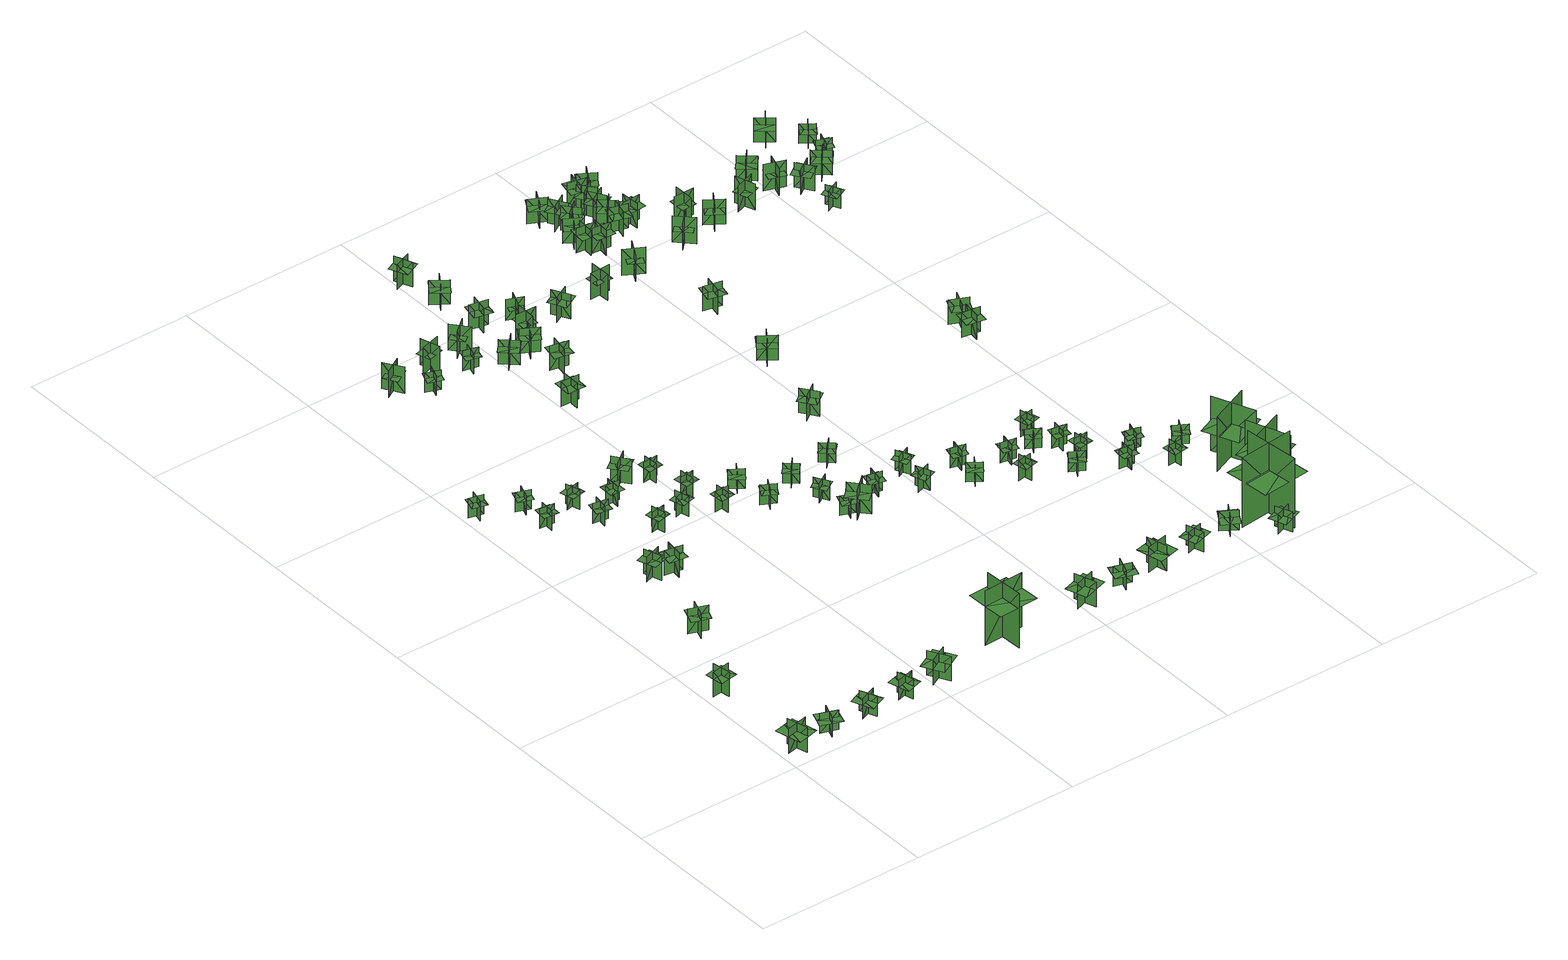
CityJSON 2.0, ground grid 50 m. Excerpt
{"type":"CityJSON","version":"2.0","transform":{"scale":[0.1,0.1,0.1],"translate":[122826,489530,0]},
"CityObjects":{
"tree1":{"type":"SolitaryVegetationObject","geometry":[{"type":"MultiSurface","lod":"1","boundaries":[[[0,1,2]],[[0,2,3]],[[4,5,6]],[[4,6,7]],[[8,9,10]],[[8,10,11]],[[8,11,12]],[[8,12,13]]]}]},
"tree2":{"type":"SolitaryVegetationObject","geometry":[{"type":"MultiSurface","lod":"1","boundaries":[[[14,15,16]],[[14,16,17]],[[18,19,20]],[[18,20,21]],[[22,23,24]],[[22,24,25]],[[22,25,26]],[[22,26,27]]]}]},
"tree3":{"type":"SolitaryVegetationObject","geometry":[{"type":"MultiSurface","lod":"1","boundaries":[[[28,29,30]],[[28,30,31]],[[32,33,34]],[[32,34,35]],[[36,37,38]],[[36,38,39]],[[36,39,40]],[[36,40,41]]]}]},
"tree4":{"type":"SolitaryVegetationObject","geometry":[{"type":"MultiSurface","lod":"1","boundaries":[[[42,43,44]],[[42,44,45]],[[46,47,48]],[[46,48,49]],[[50,51,52]],[[50,52,53]],[[50,53,54]],[[50,54,55]]]}]},
"tree5":{"type":"SolitaryVegetationObject","geometry":[{"type":"MultiSurface","lod":"1","boundaries":[[[56,57,58]],[[56,58,59]],[[60,61,62]],[[60,62,63]],[[64,65,66]],[[64,66,67]],[[64,67,68]],[[64,68,69]]]}]},
"tree6":{"type":"SolitaryVegetationObject","geometry":[{"type":"MultiSurface","lod":"1","boundaries":[[[70,71,72]],[[70,72,73]],[[74,75,76]],[[74,76,77]],[[78,79,80]],[[78,80,81]],[[78,81,82]],[[78,82,83]]]}]},
"tree7":{"type":"SolitaryVegetationObject","geometry":[{"type":"MultiSurface","lod":"1","boundaries":[[[84,85,86]],[[84,86,87]],[[88,89,90]],[[88,90,91]],[[92,93,94]],[[92,94,95]],[[92,95,96]],[[92,96,97]]]}]},
"tree8":{"type":"SolitaryVegetationObject","geometry":[{"type":"MultiSurface","lod":"1","boundaries":[[[98,99,100]],[[98,100,101]],[[102,103,104]],[[102,104,105]],[[106,107,108]],[[106,108,109]],[[106,109,110]],[[106,110,111]]]}]},
"tree9":{"type":"SolitaryVegetationObject","geometry":[{"type":"MultiSurface","lod":"1","boundaries":[[[112,113,114]],[[112,114,115]],[[116,117,118]],[[116,118,119]],[[120,121,122]],[[120,122,123]],[[120,123,124]],[[120,124,125]]]}]},
"tree10":{"type":"SolitaryVegetationObject","geometry":[{"type":"MultiSurface","lod":"1","boundaries":[[[126,127,128]],[[126,128,129]],[[130,131,132]],[[130,132,133]],[[134,135,136]],[[134,136,137]],[[134,137,138]],[[134,138,139]]]}]},
"tree11":{"type":"SolitaryVegetationObject","geometry":[{"type":"MultiSurface","lod":"1","boundaries":[[[140,141,142]],[[140,142,143]],[[144,145,146]],[[144,146,147]],[[148,149,150]],[[148,150,151]],[[148,151,152]],[[148,152,153]]]}]},
"tree12":{"type":"SolitaryVegetationObject","geometry":[{"type":"MultiSurface","lod":"1","boundaries":[[[154,155,156]],[[154,156,157]],[[158,159,160]],[[158,160,161]],[[162,163,164]],[[162,164,165]],[[162,165,166]],[[162,166,167]]]}]},
"tree13":{"type":"SolitaryVegetationObject","geometry":[{"type":"MultiSurface","lod":"1","boundaries":[[[168,169,170]],[[168,170,171]],[[172,173,174]],[[172,174,175]],[[176,177,178]],[[176,178,179]],[[176,179,180]],[[176,180,181]]]}]},
"tree14":{"type":"SolitaryVegetationObject","geometry":[{"type":"MultiSurface","lod":"1","boundaries":[[[182,183,184]],[[182,184,185]],[[186,187,188]],[[186,188,189]],[[190,191,192]],[[190,192,193]],[[190,193,194]],[[190,194,195]]]}]},
"tree15":{"type":"SolitaryVegetationObject","geometry":[{"type":"MultiSurface","lod":"1","boundaries":[[[196,197,198]],[[196,198,199]],[[200,201,202]],[[200,202,203]],[[204,205,206]],[[204,206,207]],[[204,207,208]],[[204,208,209]]]}]},
"tree16":{"type":"SolitaryVegetationObject","geometry":[{"type":"MultiSurface","lod":"1","boundaries":[[[210,211,212]],[[210,212,213]],[[214,215,216]],[[214,216,217]],[[218,219,220]],[[218,220,221]],[[218,221,222]],[[218,222,223]]]}]},
"tree17":{"type":"SolitaryVegetationObject","geometry":[{"type":"MultiSurface","lod":"1","boundaries":[[[224,225,226]],[[224,226,227]],[[228,229,230]],[[228,230,231]],[[232,233,234]],[[232,234,235]],[[232,235,236]],[[232,236,237]]]}]},
"tree18":{"type":"SolitaryVegetationObject","geometry":[{"type":"MultiSurface","lod":"1","boundaries":[[[238,239,240]],[[238,240,241]],[[242,243,244]],[[242,244,245]],[[246,247,248]],[[246,248,249]],[[246,249,250]],[[246,250,251]]]}]},
"tree19":{"type":"SolitaryVegetationObject","geometry":[{"type":"MultiSurface","lod":"1","boundaries":[[[252,253,254]],[[252,254,255]],[[256,257,258]],[[256,258,259]],[[260,261,262]],[[260,262,263]],[[260,263,264]],[[260,264,265]]]}]},
"tree20":{"type":"SolitaryVegetationObject","geometry":[{"type":"MultiSurface","lod":"1","boundaries":[[[266,267,268]],[[266,268,269]],[[270,271,272]],[[270,272,273]],[[274,275,276]],[[274,276,277]],[[274,277,278]],[[274,278,279]]]}]},
"tree21":{"type":"SolitaryVegetationObject","geometry":[{"type":"MultiSurface","lod":"1","boundaries":[[[280,281,282]],[[280,282,283]],[[284,285,286]],[[284,286,287]],[[288,289,290]],[[288,290,291]],[[288,291,292]],[[288,292,293]]]}]},
"tree22":{"type":"SolitaryVegetationObject","geometry":[{"type":"MultiSurface","lod":"1","boundaries":[[[294,295,296]],[[294,296,297]],[[298,299,300]],[[298,300,301]],[[302,303,304]],[[302,304,305]],[[302,305,306]],[[302,306,307]]]}]},
"tree23":{"type":"SolitaryVegetationObject","geometry":[{"type":"MultiSurface","lod":"1","boundaries":[[[308,309,310]],[[308,310,311]],[[312,313,314]],[[312,314,315]],[[316,317,318]],[[316,318,319]],[[316,319,320]],[[316,320,321]]]}]},
"tree24":{"type":"SolitaryVegetationObject","geometry":[{"type":"MultiSurface","lod":"1","boundaries":[[[322,323,324]],[[322,324,325]],[[326,327,328]],[[326,328,329]],[[330,331,332]],[[330,332,333]],[[330,333,334]],[[330,334,335]]]}]},
"tree25":{"type":"SolitaryVegetationObject","geometry":[{"type":"MultiSurface","lod":"1","boundaries":[[[336,337,338]],[[336,338,339]],[[340,341,342]],[[340,342,343]],[[344,345,346]],[[344,346,347]],[[344,347,348]],[[344,348,349]]]}]},
"tree26":{"type":"SolitaryVegetationObject","geometry":[{"type":"MultiSurface","lod":"1","boundaries":[[[350,351,352]],[[350,352,353]],[[354,355,356]],[[354,356,357]],[[358,359,360]],[[358,360,361]],[[358,361,362]],[[358,362,363]]]}]},
"tree27":{"type":"SolitaryVegetationObject","geometry":[{"type":"MultiSurface","lod":"1","boundaries":[[[364,365,366]],[[364,366,367]],[[368,369,370]],[[368,370,371]],[[372,373,374]],[[372,374,375]],[[372,375,376]],[[372,376,377]]]}]},
"tree28":{"type":"SolitaryVegetationObject","geometry":[{"type":"MultiSurface","lod":"1","boundaries":[[[378,379,380]],[[378,380,381]],[[382,383,384]],[[382,384,385]],[[386,387,388]],[[386,388,389]],[[386,389,390]],[[386,390,391]]]}]},
"tree29":{"type":"SolitaryVegetationObject","geometry":[{"type":"MultiSurface","lod":"1","boundaries":[[[392,393,394]],[[392,394,395]],[[396,397,398]],[[396,398,399]],[[400,401,402]],[[400,402,403]],[[400,403,404]],[[400,404,405]]]}]},
"tree30":{"type":"SolitaryVegetationObject","geometry":[{"type":"MultiSurface","lod":"1","boundaries":[[[406,407,408]],[[406,408,409]],[[410,411,412]],[[410,412,413]],[[414,415,416]],[[414,416,417]],[[414,417,418]],[[414,418,419]]]}]},
"tree31":{"type":"SolitaryVegetationObject","geometry":[{"type":"MultiSurface","lod":"1","boundaries":[[[420,421,422]],[[420,422,423]],[[424,425,426]],[[424,426,427]],[[428,429,430]],[[428,430,431]],[[428,431,432]],[[428,432,433]]]}]},
"tree32":{"type":"SolitaryVegetationObject","geometry":[{"type":"MultiSurface","lod":"1","boundaries":[[[434,435,436]],[[434,436,437]],[[438,439,440]],[[438,440,441]],[[442,443,444]],[[442,444,445]],[[442,445,446]],[[442,446,447]]]}]},
"tree33":{"type":"SolitaryVegetationObject","geometry":[{"type":"MultiSurface","lod":"1","boundaries":[[[448,449,450]],[[448,450,451]],[[452,453,454]],[[452,454,455]],[[456,457,458]],[[456,458,459]],[[456,459,460]],[[456,460,461]]]}]},
"tree34":{"type":"SolitaryVegetationObject","geometry":[{"type":"MultiSurface","lod":"1","boundaries":[[[462,463,464]],[[462,464,465]],[[466,467,468]],[[466,468,469]],[[470,471,472]],[[470,472,473]],[[470,473,474]],[[470,474,475]]]}]},
"tree35":{"type":"SolitaryVegetationObject","geometry":[{"type":"MultiSurface","lod":"1","boundaries":[[[476,477,478]],[[476,478,479]],[[480,481,482]],[[480,482,483]],[[484,485,486]],[[484,486,487]],[[484,487,488]],[[484,488,489]]]}]},
"tree36":{"type":"SolitaryVegetationObject","geometry":[{"type":"MultiSurface","lod":"1","boundaries":[[[490,491,492]],[[490,492,493]],[[494,495,496]],[[494,496,497]],[[498,499,500]],[[498,500,501]],[[498,501,502]],[[498,502,503]]]}]},
"tree37":{"type":"SolitaryVegetationObject","geometry":[{"type":"MultiSurface","lod":"1","boundaries":[[[504,505,506]],[[504,506,507]],[[508,509,510]],[[508,510,511]],[[512,513,514]],[[512,514,515]],[[512,515,516]],[[512,516,517]]]}]},
"tree38":{"type":"SolitaryVegetationObject","geometry":[{"type":"MultiSurface","lod":"1","boundaries":[[[518,519,520]],[[518,520,521]],[[522,523,524]],[[522,524,525]],[[526,527,528]],[[526,528,529]],[[526,529,530]],[[526,530,531]]]}]},
"tree39":{"type":"SolitaryVegetationObject","geometry":[{"type":"MultiSurface","lod":"1","boundaries":[[[532,533,534]],[[532,534,535]],[[536,537,538]],[[536,538,539]],[[540,541,542]],[[540,542,543]],[[540,543,544]],[[540,544,545]]]}]},
"tree40":{"type":"SolitaryVegetationObject","geometry":[{"type":"MultiSurface","lod":"1","boundaries":[[[546,547,548]],[[546,548,549]],[[550,551,552]],[[550,552,553]],[[554,555,556]],[[554,556,557]],[[554,557,558]],[[554,558,559]]]}]},
"tree41":{"type":"SolitaryVegetationObject","geometry":[{"type":"MultiSurface","lod":"1","boundaries":[[[560,561,562]],[[560,562,563]],[[564,565,566]],[[564,566,567]],[[568,569,570]],[[568,570,571]],[[568,571,572]],[[568,572,573]]]}]},
"tree42":{"type":"SolitaryVegetationObject","geometry":[{"type":"MultiSurface","lod":"1","boundaries":[[[574,575,576]],[[574,576,577]],[[578,579,580]],[[578,580,581]],[[582,583,584]],[[582,584,585]],[[582,585,586]],[[582,586,587]]]}]},
"tree43":{"type":"SolitaryVegetationObject","geometry":[{"type":"MultiSurface","lod":"1","boundaries":[[[588,589,590]],[[588,590,591]],[[592,593,594]],[[592,594,595]],[[596,597,598]],[[596,598,599]],[[596,599,600]],[[596,600,601]]]}]},
"tree44":{"type":"SolitaryVegetationObject","geometry":[{"type":"MultiSurface","lod":"1","boundaries":[[[602,603,604]],[[602,604,605]],[[606,607,608]],[[606,608,609]],[[610,611,612]],[[610,612,613]],[[610,613,614]],[[610,614,615]]]}]},
"tree45":{"type":"SolitaryVegetationObject","geometry":[{"type":"MultiSurface","lod":"1","boundaries":[[[616,617,618]],[[616,618,619]],[[620,621,622]],[[620,622,623]],[[624,625,626]],[[624,626,627]],[[624,627,628]],[[624,628,629]]]}]},
"tree46":{"type":"SolitaryVegetationObject","geometry":[{"type":"MultiSurface","lod":"1","boundaries":[[[630,631,632]],[[630,632,633]],[[634,635,636]],[[634,636,637]],[[638,639,640]],[[638,640,641]],[[638,641,642]],[[638,642,643]]]}]},
"tree47":{"type":"SolitaryVegetationObject","geometry":[{"type":"MultiSurface","lod":"1","boundaries":[[[644,645,646]],[[644,646,647]],[[648,649,650]],[[648,650,651]],[[652,653,654]],[[652,654,655]],[[652,655,656]],[[652,656,657]]]}]},
"tree48":{"type":"SolitaryVegetationObject","geometry":[{"type":"MultiSurface","lod":"1","boundaries":[[[658,659,660]],[[658,660,661]],[[662,663,664]],[[662,664,665]],[[666,667,668]],[[666,668,669]],[[666,669,670]],[[666,670,671]]]}]},
"tree49":{"type":"SolitaryVegetationObject","geometry":[{"type":"MultiSurface","lod":"1","boundaries":[[[672,673,674]],[[672,674,675]],[[676,677,678]],[[676,678,679]],[[680,681,682]],[[680,682,683]],[[680,683,684]],[[680,684,685]]]}]},
"tree50":{"type":"SolitaryVegetationObject","geometry":[{"type":"MultiSurface","lod":"1","boundaries":[[[686,687,688]],[[686,688,689]],[[690,691,692]],[[690,692,693]],[[694,695,696]],[[694,696,697]],[[694,697,698]],[[694,698,699]]]}]},
"tree51":{"type":"SolitaryVegetationObject","geometry":[{"type":"MultiSurface","lod":"1","boundaries":[[[700,701,702]],[[700,702,703]],[[704,705,706]],[[704,706,707]],[[708,709,710]],[[708,710,711]],[[708,711,712]],[[708,712,713]]]}]},
"tree52":{"type":"SolitaryVegetationObject","geometry":[{"type":"MultiSurface","lod":"1","boundaries":[[[714,715,716]],[[714,716,717]],[[718,719,720]],[[718,720,721]],[[722,723,724]],[[722,724,725]],[[722,725,726]],[[722,726,727]]]}]},
"tree53":{"type":"SolitaryVegetationObject","geometry":[{"type":"MultiSurface","lod":"1","boundaries":[[[728,729,730]],[[728,730,731]],[[732,733,734]],[[732,734,735]],[[736,737,738]],[[736,738,739]],[[736,739,740]],[[736,740,741]]]}]},
"tree54":{"type":"SolitaryVegetationObject","geometry":[{"type":"MultiSurface","lod":"1","boundaries":[[[742,743,744]],[[742,744,745]],[[746,747,748]],[[746,748,749]],[[750,751,752]],[[750,752,753]],[[750,753,754]],[[750,754,755]]]}]},
"tree55":{"type":"SolitaryVegetationObject","geometry":[{"type":"MultiSurface","lod":"1","boundaries":[[[756,757,758]],[[756,758,759]],[[760,761,762]],[[760,762,763]],[[764,765,766]],[[764,766,767]],[[764,767,768]],[[764,768,769]]]}]},
"tree56":{"type":"SolitaryVegetationObject","geometry":[{"type":"MultiSurface","lod":"1","boundaries":[[[770,771,772]],[[770,772,773]],[[774,775,776]],[[774,776,777]],[[778,779,780]],[[778,780,781]],[[778,781,782]],[[778,782,783]]]}]},
"tree57":{"type":"SolitaryVegetationObject","geometry":[{"type":"MultiSurface","lod":"1","boundaries":[[[784,785,786]],[[784,786,787]],[[788,789,790]],[[788,790,791]],[[792,793,794]],[[792,794,795]],[[792,795,796]],[[792,796,797]]]}]},
"tree58":{"type":"SolitaryVegetationObject","geometry":[{"type":"MultiSurface","lod":"1","boundaries":[[[798,799,800]],[[798,800,801]],[[802,803,804]],[[802,804,805]],[[806,807,808]],[[806,808,809]],[[806,809,810]],[[806,810,811]]]}]},
"tree59":{"type":"SolitaryVegetationObject","geometry":[{"type":"MultiSurface","lod":"1","boundaries":[[[812,813,814]],[[812,814,815]],[[816,817,818]],[[816,818,819]],[[820,821,822]],[[820,822,823]],[[820,823,824]],[[820,824,825]]]}]},
"tree60":{"type":"SolitaryVegetationObject","geometry":[{"type":"MultiSurface","lod":"1","boundaries":[[[826,827,828]],[[826,828,829]],[[830,831,832]],[[830,832,833]],[[834,835,836]],[[834,836,837]],[[834,837,838]],[[834,838,839]]]}]},
"tree61":{"type":"SolitaryVegetationObject","geometry":[{"type":"MultiSurface","lod":"1","boundaries":[[[840,841,842]],[[840,842,843]],[[844,845,846]],[[844,846,847]],[[848,849,850]],[[848,850,851]],[[848,851,852]],[[848,852,853]]]}]},
"tree62":{"type":"SolitaryVegetationObject","geometry":[{"type":"MultiSurface","lod":"1","boundaries":[[[854,855,856]],[[854,856,857]],[[858,859,860]],[[858,860,861]],[[862,863,864]],[[862,864,865]],[[862,865,866]],[[862,866,867]]]}]},
"tree63":{"type":"SolitaryVegetationObject","geometry":[{"type":"MultiSurface","lod":"1","boundaries":[[[868,869,870]],[[868,870,871]],[[872,873,874]],[[872,874,875]],[[876,877,878]],[[876,878,879]],[[876,879,880]],[[876,880,881]]]}]},
"tree64":{"type":"SolitaryVegetationObject","geometry":[{"type":"MultiSurface","lod":"1","boundaries":[[[882,883,884]],[[882,884,885]],[[886,887,888]],[[886,888,889]],[[890,891,892]],[[890,892,893]],[[890,893,894]],[[890,894,895]]]}]},
"tree65":{"type":"SolitaryVegetationObject","geometry":[{"type":"MultiSurface","lod":"1","boundaries":[[[896,897,898]],[[896,898,899]],[[900,901,902]],[[900,902,903]],[[904,905,906]],[[904,906,907]],[[904,907,908]],[[904,908,909]]]}]},
"tree66":{"type":"SolitaryVegetationObject","geometry":[{"type":"MultiSurface","lod":"1","boundaries":[[[910,911,912]],[[910,912,913]],[[914,915,916]],[[914,916,917]],[[918,919,920]],[[918,920,921]],[[918,921,922]],[[918,922,923]]]}]},
"tree67":{"type":"SolitaryVegetationObject","geometry":[{"type":"MultiSurface","lod":"1","boundaries":[[[924,925,926]],[[924,926,927]],[[928,929,930]],[[928,930,931]],[[932,933,934]],[[932,934,935]],[[932,935,936]],[[932,936,937]]]}]},
"tree68":{"type":"SolitaryVegetationObject","geometry":[{"type":"MultiSurface","lod":"1","boundaries":[[[938,939,940]],[[938,940,941]],[[942,943,944]],[[942,944,945]],[[946,947,948]],[[946,948,949]],[[946,949,950]],[[946,950,951]]]}]},
"tree69":{"type":"SolitaryVegetationObject","geometry":[{"type":"MultiSurface","lod":"1","boundaries":[[[952,953,954]],[[952,954,955]],[[956,957,958]],[[956,958,959]],[[960,961,962]],[[960,962,963]],[[960,963,964]],[[960,964,965]]]}]},
"tree70":{"type":"SolitaryVegetationObject","geometry":[{"type":"MultiSurface","lod":"1","boundaries":[[[966,967,968]],[[966,968,969]],[[970,971,972]],[[970,972,973]],[[974,975,976]],[[974,976,977]],[[974,977,978]],[[974,978,979]]]}]},
"tree71":{"type":"SolitaryVegetationObject","geometry":[{"type":"MultiSurface","lod":"1","boundaries":[[[980,981,982]],[[980,982,983]],[[984,985,986]],[[984,986,987]],[[988,989,990]],[[988,990,991]],[[988,991,992]],[[988,992,993]]]}]},
"tree72":{"type":"SolitaryVegetationObject","geometry":[{"type":"MultiSurface","lod":"1","boundaries":[[[994,995,996]],[[994,996,997]],[[998,999,1000]],[[998,1000,1001]],[[1002,1003,1004]],[[1002,1004,1005]],[[1002,1005,1006]],[[1002,1006,1007]]]}]},
"tree73":{"type":"SolitaryVegetationObject","geometry":[{"type":"MultiSurface","lod":"1","boundaries":[[[1008,1009,1010]],[[1008,1010,1011]],[[1012,1013,1014]],[[1012,1014,1015]],[[1016,1017,1018]],[[1016,1018,1019]],[[1016,1019,1020]],[[1016,1020,1021]]]}]},
"tree74":{"type":"SolitaryVegetationObject","geometry":[{"type":"MultiSurface","lod":"1","boundaries":[[[1022,1023,1024]],[[1022,1024,1025]],[[1026,1027,1028]],[[1026,1028,1029]],[[1030,1031,1032]],[[1030,1032,1033]],[[1030,1033,1034]],[[1030,1034,1035]]]}]},
"tree75":{"type":"SolitaryVegetationObject","geometry":[{"type":"MultiSurface","lod":"1","boundaries":[[[1036,1037,1038]],[[1036,1038,1039]],[[1040,1041,1042]],[[1040,1042,1043]],[[1044,1045,1046]],[[1044,1046,1047]],[[1044,1048,1049]],[[1044,1049,1045]]]}]},
"tree76":{"type":"SolitaryVegetationObject","geometry":[{"type":"MultiSurface","lod":"1","boundaries":[[[1050,1051,1052]],[[1050,1052,1053]],[[1054,1055,1056]],[[1054,1056,1057]],[[1058,1059,1060]],[[1058,1060,1061]],[[1058,1061,1062]],[[1058,1062,1063]]]}]},
"tree77":{"type":"SolitaryVegetationObject","geometry":[{"type":"MultiSurface","lod":"1","boundaries":[[[1064,1065,1066]],[[1064,1066,1067]],[[1068,1069,1070]],[[1068,1070,1071]],[[1072,1073,1074]],[[1072,1074,1075]],[[1072,1075,1076]],[[1072,1076,1077]]]}]},
"tree78":{"type":"SolitaryVegetationObject","geometry":[{"type":"MultiSurface","lod":"1","boundaries":[[[1078,1079,1080]],[[1078,1080,1081]],[[1082,1083,1084]],[[1082,1084,1085]],[[1086,1087,1088]],[[1086,1088,1089]],[[1086,1089,1090]],[[1086,1090,1091]]]}]},
"tree79":{"type":"SolitaryVegetationObject","geometry":[{"type":"MultiSurface","lod":"1","boundaries":[[[1092,1093,1094]],[[1092,1094,1095]],[[1096,1097,1098]],[[1096,1098,1099]],[[1100,1101,1102]],[[1100,1102,1103]],[[1100,1103,1104]],[[1100,1104,1105]]]}]},
"tree80":{"type":"SolitaryVegetationObject","geometry":[{"type":"MultiSurface","lod":"1","boundaries":[[[1106,1107,1108]],[[1106,1108,1109]],[[1110,1111,1112]],[[1110,1112,1113]],[[1114,1115,1116]],[[1114,1116,1117]],[[1114,1117,1118]],[[1114,1118,1119]]]}]},
"tree81":{"type":"SolitaryVegetationObject","geometry":[{"type":"MultiSurface","lod":"1","boundaries":[[[1120,1121,1122]],[[1120,1122,1123]],[[1124,1125,1126]],[[1124,1126,1127]],[[1128,1129,1130]],[[1128,1130,1131]],[[1128,1131,1132]],[[1128,1132,1133]]]}]},
"tree82":{"type":"SolitaryVegetationObject","geometry":[{"type":"MultiSurface","lod":"1","boundaries":[[[1134,1135,1136]],[[1134,1136,1137]],[[1138,1139,1140]],[[1138,1140,1141]],[[1142,1143,1144]],[[1142,1144,1145]],[[1142,1145,1146]],[[1142,1146,1147]]]}]},
"tree83":{"type":"SolitaryVegetationObject","geometry":[{"type":"MultiSurface","lod":"1","boundaries":[[[1148,1149,1150]],[[1148,1150,1151]],[[1152,1153,1154]],[[1152,1154,1155]],[[1156,1157,1158]],[[1156,1158,1159]],[[1156,1159,1160]],[[1156,1160,1161]]]}]},
"tree84":{"type":"SolitaryVegetationObject","geometry":[{"type":"MultiSurface","lod":"1","boundaries":[[[1162,1163,1164]],[[1162,1164,1165]],[[1166,1167,1168]],[[1166,1168,1169]],[[1170,1171,1172]],[[1170,1172,1173]],[[1170,1174,1175]],[[1170,1175,1171]]]}]},
"tree85":{"type":"SolitaryVegetationObject","geometry":[{"type":"MultiSurface","lod":"1","boundaries":[[[1176,1177,1178]],[[1176,1178,1179]],[[1180,1181,1182]],[[1180,1182,1183]],[[1184,1185,1186]],[[1184,1186,1187]],[[1184,1187,1188]],[[1184,1188,1189]]]}]},
"tree86":{"type":"SolitaryVegetationObject","geometry":[{"type":"MultiSurface","lod":"1","boundaries":[[[1190,1191,1192]],[[1190,1192,1193]],[[1194,1195,1196]],[[1194,1196,1197]],[[1198,1199,1200]],[[1198,1200,1201]],[[1198,1201,1202]],[[1198,1202,1203]]]}]},
"tree87":{"type":"SolitaryVegetationObject","geometry":[{"type":"MultiSurface","lod":"1","boundaries":[[[1204,1205,1206]],[[1204,1206,1207]],[[1208,1209,1210]],[[1208,1210,1211]],[[1212,1213,1214]],[[1212,1214,1215]],[[1212,1215,1216]],[[1212,1216,1217]]]}]},
"tree88":{"type":"SolitaryVegetationObject","geometry":[{"type":"MultiSurface","lod":"1","boundaries":[[[1218,1219,1220]],[[1218,1220,1221]],[[1222,1223,1224]],[[1222,1224,1225]],[[1226,1227,1228]],[[1226,1228,1229]],[[1226,1230,1231]],[[1226,1231,1227]]]}]},
"tree89":{"type":"SolitaryVegetationObject","geometry":[{"type":"MultiSurface","lod":"1","boundaries":[[[1232,1233,1234]],[[1232,1234,1235]],[[1236,1237,1238]],[[1236,1238,1239]],[[1240,1241,1242]],[[1240,1242,1243]],[[1240,1243,1244]],[[1240,1244,1245]]]}]},
"tree90":{"type":"SolitaryVegetationObject","geometry":[{"type":"MultiSurface","lod":"1","boundaries":[[[1246,1247,1248]],[[1246,1248,1249]],[[1250,1251,1252]],[[1250,1252,1253]],[[1254,1255,1256]],[[1254,1256,1257]],[[1254,1257,1258]],[[1254,1258,1259]]]}]},
"tree91":{"type":"SolitaryVegetationObject","geometry":[{"type":"MultiSurface","lod":"1","boundaries":[[[1260,1261,1262]],[[1260,1262,1263]],[[1264,1265,1266]],[[1264,1266,1267]],[[1268,1269,1270]],[[1268,1270,1271]],[[1268,1271,1272]],[[1268,1272,1273]]]}]},
"tree92":{"type":"SolitaryVegetationObject","geometry":[{"type":"MultiSurface","lod":"1","boundaries":[[[1274,1275,1276]],[[1274,1276,1277]],[[1278,1279,1280]],[[1278,1280,1281]],[[1282,1283,1284]],[[1282,1284,1285]],[[1282,1283,1286]],[[1282,1286,1287]]]}]},
"tree93":{"type":"SolitaryVegetationObject","geometry":[{"type":"MultiSurface","lod":"1","boundaries":[[[1288,1289,1290]],[[1288,1290,1291]],[[1292,1293,1294]],[[1292,1294,1295]],[[1296,1297,1298]],[[1296,1298,1299]],[[1296,1299,1300]],[[1296,1300,1301]]]}]},
"tree94":{"type":"SolitaryVegetationObject","geometry":[{"type":"MultiSurface","lod":"1","boundaries":[[[1302,1303,1304]],[[1302,1304,1305]],[[1306,1307,1308]],[[1306,1308,1309]],[[1310,1311,1312]],[[1310,1312,1313]],[[1310,1313,1314]],[[1310,1314,1315]]]}]},
"tree95":{"type":"SolitaryVegetationObject","geometry":[{"type":"MultiSurface","lod":"1","boundaries":[[[1316,1317,1318]],[[1316,1318,1319]],[[1320,1321,1322]],[[1320,1322,1323]],[[1324,1325,1326]],[[1324,1326,1327]],[[1324,1327,1328]],[[1324,1328,1329]]]}]},
"tree96":{"type":"SolitaryVegetationObject","geometry":[{"type":"MultiSurface","lod":"1","boundaries":[[[1330,1331,1332]],[[1330,1332,1333]],[[1334,1335,1336]],[[1334,1336,1337]],[[1338,1339,1340]],[[1338,1340,1341]],[[1338,1341,1342]],[[1338,1342,1343]]]}]},
"tree97":{"type":"SolitaryVegetationObject","geometry":[{"type":"MultiSurface","lod":"1","boundaries":[[[1344,1345,1346]],[[1344,1346,1347]],[[1348,1349,1350]],[[1348,1350,1351]],[[1352,1353,1354]],[[1352,1354,1355]],[[1352,1355,1356]],[[1352,1356,1357]]]}]},
"tree98":{"type":"SolitaryVegetationObject","geometry":[{"type":"MultiSurface","lod":"1","boundaries":[[[1358,1359,1360]],[[1358,1360,1361]],[[1362,1363,1364]],[[1362,1364,1365]],[[1366,1367,1368]],[[1366,1368,1369]],[[1366,1369,1370]],[[1366,1370,1371]]]}]},
"tree99":{"type":"SolitaryVegetationObject","geometry":[{"type":"MultiSurface","lod":"1","boundaries":[[[1372,1373,1374]],[[1372,1374,1375]],[[1376,1377,1378]],[[1376,1378,1379]],[[1380,1381,1382]],[[1380,1382,1383]],[[1380,1383,1384]],[[1380,1384,1385]]]}]},
"tree100":{"type":"SolitaryVegetationObject","geometry":[{"type":"MultiSurface","lod":"1","boundaries":[[[1386,1387,1388]],[[1386,1388,1389]],[[1390,1391,1392]],[[1390,1392,1393]],[[1394,1395,1396]],[[1394,1396,1397]],[[1394,1397,1398]],[[1394,1398,1399]]]}]},
"tree101":{"type":"SolitaryVegetationObject","geometry":[{"type":"MultiSurface","lod":"1","boundaries":[[[1400,1401,1402]],[[1400,1402,1403]],[[1404,1405,1406]],[[1404,1406,1407]],[[1408,1409,1410]],[[1408,1410,1411]],[[1408,1411,1412]],[[1408,1412,1413]]]}]},
"tree102":{"type":"SolitaryVegetationObject","geometry":[{"type":"MultiSurface","lod":"1","boundaries":[[[1414,1415,1416]],[[1414,1416,1417]],[[1418,1419,1420]],[[1418,1420,1421]],[[1422,1423,1424]],[[1422,1424,1425]],[[1422,1425,1426]],[[1422,1426,1427]]]}]}
},
"vertices":[
[18,52,16],[18,52,94],[83,67,94],[83,67,16],[43,90,16],[43,90,94],[58,27,94],[58,27,16],[41,99,69],[8,92,69],[26,14,69],[59,21,69],[91,29,69],[73,107,69],
[77,374,14],[22,367,14],[22,367,91],[77,374,91],[47,397,14],[55,342,14],[55,342,91],[47,397,91],[47,397,69],[20,393,69],[27,338,69],[55,342,69],[82,346,69],[75,401,69],
[150,40,16],[150,40,78],[168,90,78],[168,90,16],[135,73,16],[135,73,78],[183,55,78],[183,55,16],[128,76,58],[118,51,58],[179,28,58],[188,53,58],[197,79,58],[137,101,58],
[260,55,16],[260,55,78],[310,76,78],[310,76,16],[275,89,16],[275,89,78],[295,41,78],[295,41,16],[272,96,58],[247,85,58],[272,26,58],[296,37,58],[321,47,58],[296,106,58],
[174,636,15],[155,584,15],[155,584,92],[174,636,92],[141,621,15],[193,602,15],[193,602,92],[141,621,92],[141,621,70],[131,595,70],[183,576,70],[193,602,70],[202,628,70],[150,647,70],
[382,62,16],[382,62,78],[434,76,78],[434,76,16],[401,93,16],[401,93,78],[414,44,78],[414,44,16],[399,101,57],[373,94,57],[390,32,57],[416,39,57],[441,46,57],[425,108,57],
[54,1348,17],[12,1359,17],[12,1359,78],[54,1348,78],[40,1373,17],[29,1330,17],[29,1330,78],[40,1373,78],[40,1373,61],[18,1379,61],[7,1336,61],[29,1330,61],[50,1325,61],[61,1368,61],
[216,898,13],[234,846,13],[234,846,90],[216,898,90],[200,865,13],[252,883,13],[252,883,90],[200,865,90],[200,865,69],[209,839,69],[261,857,69],[252,883,69],[243,910,69],[191,892,69],
[151,1231,16],[147,1187,16],[147,1187,77],[151,1231,77],[128,1213,16],[172,1208,16],[172,1208,77],[128,1213,77],[128,1213,60],[126,1191,60],[170,1186,60],[172,1208,60],[175,1230,60],[131,1235,60],
[137,1279,17],[152,1320,17],[152,1320,78],[137,1279,78],[163,1291,17],[122,1306,17],[122,1306,78],[163,1291,78],[163,1291,61],[171,1312,61],[129,1327,61],[122,1306,61],[114,1285,61],[156,1270,61],
[276,828,14],[284,883,14],[284,883,91],[276,828,91],[305,850,14],[251,858,14],[251,858,91],[305,850,91],[305,850,69],[309,877,69],[255,885,69],[251,858,69],[247,830,69],[301,823,69],
[506,105,15],[506,105,92],[538,46,92],[538,46,15],[549,91,15],[549,91,92],[492,60,92],[492,60,15],[558,96,67],[542,126,67],[471,87,67],[487,58,67],[503,28,67],[574,67,67],
[274,1165,14],[266,1121,14],[266,1121,76],[274,1165,76],[249,1148,14],[293,1140,14],[293,1140,76],[249,1148,76],[249,1148,58],[245,1126,58],[289,1118,58],[293,1140,58],[297,1162,58],[253,1170,58],
[248,1257,16],[258,1214,16],[258,1214,77],[248,1257,77],[232,1232,16],[275,1242,16],[275,1242,77],[232,1232,77],[232,1232,60],[237,1211,60],[280,1220,60],[275,1242,60],[270,1263,60],[227,1254,60],
[360,1048,14],[369,1005,14],[369,1005,76],[360,1048,76],[344,1024,14],[387,1033,14],[387,1033,76],[344,1024,76],[344,1024,58],[348,1002,58],[391,1011,58],[387,1033,58],[383,1054,58],[339,1045,58],
[345,1167,14],[346,1211,14],[346,1211,76],[345,1167,76],[366,1188,14],[322,1188,14],[322,1188,76],[366,1188,76],[366,1188,59],[367,1210,59],[323,1211,59],[322,1188,59],[322,1166,59],[366,1165,59],
[474,1050,14],[432,1039,14],[432,1039,76],[474,1050,76],[449,1065,14],[460,1022,14],[460,1022,76],[449,1065,76],[449,1065,58],[428,1059,58],[439,1017,58],[460,1022,58],[482,1028,58],[471,1071,58],
[180,1897,15],[232,1929,15],[232,1929,97],[180,1897,97],[223,1887,15],[190,1939,15],[190,1939,97],[223,1887,97],[219,1893,66],[241,1906,66],[218,1943,66],[196,1930,66],[174,1917,66],[197,1880,66],
[400,1267,13],[434,1223,13],[434,1223,90],[400,1267,90],[395,1231,13],[439,1264,13],[439,1264,90],[395,1231,90],[395,1231,69],[412,1209,69],[456,1242,69],[439,1264,69],[422,1286,69],[378,1253,69],
[759,175,14],[764,53,14],[764,53,184],[759,175,184],[703,116,14],[825,121,14],[825,121,184],[703,116,184],[703,116,136],[706,55,136],[828,60,136],[825,121,136],[823,181,136],[701,176,136],
[278,1828,18],[293,1869,18],[293,1869,79],[278,1828,79],[305,1840,18],[263,1855,18],[263,1855,79],[305,1840,79],[305,1840,62],[313,1861,62],[271,1876,62],[263,1855,62],[256,1834,62],[297,1819,62],
[512,1122,16],[517,1078,16],[517,1078,77],[512,1122,77],[494,1099,16],[537,1104,16],[537,1104,77],[494,1099,77],[494,1099,60],[496,1077,60],[540,1082,60],[537,1104,60],[535,1126,60],[491,1121,60],
[568,998,14],[524,995,14],[524,995,76],[568,998,76],[546,1017,14],[549,973,14],[549,973,76],[546,1017,76],[546,1017,59],[524,1016,59],[527,971,59],[549,973,59],[571,975,59],[568,1019,59],
[481,1230,14],[484,1186,14],[484,1186,76],[481,1230,76],[461,1208,14],[506,1212,14],[506,1212,76],[461,1208,76],[461,1208,59],[463,1186,59],[507,1189,59],[506,1212,59],[504,1234,59],[460,1230,59],
[370,1940,15],[311,1923,15],[311,1923,97],[370,1940,97],[332,1961,15],[348,1902,15],[348,1902,97],[332,1961,97],[334,1954,66],[309,1948,66],[321,1906,66],[345,1913,66],[370,1919,66],[358,1961,66],
[671,928,14],[632,950,14],[632,950,76],[671,928,76],[663,957,14],[641,918,14],[641,918,76],[663,957,76],[663,957,58],[644,968,58],[622,929,58],[641,918,58],[660,907,58],[682,946,58],
[617,1022,16],[642,1058,16],[642,1058,77],[617,1022,77],[646,1027,16],[610,1052,16],[610,1052,77],[646,1027,77],[646,1027,60],[659,1045,60],[622,1071,60],[610,1052,60],[597,1034,60],[633,1009,60],
[426,1888,15],[414,1845,15],[414,1845,77],[426,1888,77],[400,1873,15],[443,1862,15],[443,1862,77],[400,1873,77],[400,1873,60],[394,1852,60],[437,1840,60],[443,1862,60],[449,1883,60],[406,1895,60],
[556,1595,14],[501,1598,14],[501,1598,91],[556,1595,91],[531,1623,14],[529,1567,14],[529,1567,91],[531,1623,91],[531,1623,70],[503,1624,70],[501,1568,70],[529,1567,70],[556,1566,70],[559,1622,70],
[776,759,15],[792,801,15],[792,801,76],[776,759,76],[803,772,15],[762,787,15],[762,787,76],[803,772,76],[803,772,59],[811,792,59],[769,808,59],[762,787,59],[754,766,59],[796,751,59],
[472,1966,12],[425,1927,12],[425,1927,94],[472,1966,94],[429,1970,12],[468,1923,12],[468,1923,94],[429,1970,94],[433,1965,63],[414,1949,63],[441,1915,63],[461,1931,63],[480,1947,63],[453,1981,63],
[755,862,14],[793,886,14],[793,886,75],[755,862,75],[784,855,14],[761,893,14],[761,893,75],[784,855,75],[784,855,58],[803,867,58],[779,905,58],[761,893,58],[742,881,58],[765,844,58],
[786,745,14],[836,789,14],[836,789,106],[786,745,106],[830,742,14],[786,791,14],[786,791,106],[830,742,106],[830,742,80],[855,764,80],[811,814,80],[786,791,80],[761,769,80],[805,720,80],
[739,957,15],[769,990,15],[769,990,77],[739,957,77],[769,959,15],[736,988,15],[736,988,77],[769,959,77],[769,959,60],[783,975,60],[750,1005,60],[736,988,60],[721,972,60],[754,942,60],
[1005,133,17],[1005,133,95],[1025,69,95],[1025,69,17],[1044,112,17],[1044,112,95],[983,92,95],[983,92,17],[1054,114,70],[1044,146,70],[967,122,70],[977,91,70],[987,59,70],[1064,83,70],
[493,1802,14],[531,1842,14],[531,1842,91],[493,1802,91],[530,1803,14],[490,1841,14],[490,1841,91],[530,1803,91],[530,1803,70],[549,1823,70],[509,1861,70],[490,1841,70],[471,1821,70],[511,1783,70],
[605,1758,14],[594,1704,14],[594,1704,91],[605,1758,91],[574,1738,14],[628,1727,14],[628,1727,91],[574,1738,91],[574,1738,69],[568,1711,69],[623,1700,69],[628,1727,69],[634,1754,69],[580,1765,69],
[559,1844,14],[608,1817,14],[608,1817,91],[559,1844,91],[569,1808,14],[596,1857,14],[596,1857,91],[569,1808,91],[569,1808,70],[594,1795,70],[620,1843,70],[596,1857,70],[572,1870,70],[545,1822,70],
[891,790,14],[899,834,14],[899,834,75],[891,790,75],[915,807,14],[872,815,14],[872,815,75],[915,807,75],[915,807,58],[919,829,58],[876,836,58],[872,815,58],[868,793,58],[911,785,58],
[578,1995,12],[524,2007,12],[524,2007,89],[578,1995,89],[558,2026,12],[546,1972,12],[546,1972,89],[558,2026,89],[558,2026,67],[531,2032,67],[519,1978,67],[546,1972,67],[573,1966,67],[585,2020,67],
[1148,128,18],[1148,128,80],[1130,78,80],[1130,78,18],[1163,96,18],[1163,96,80],[1114,112,80],[1114,112,18],[1170,93,60],[1179,119,60],[1118,139,60],[1110,114,60],[1101,88,60],[1162,68,60],
[520,2116,13],[551,2161,13],[551,2161,89],[520,2116,89],[556,2122,13],[511,2154,13],[511,2154,89],[556,2122,89],[556,2122,68],[572,2145,68],[527,2176,68],[511,2154,68],[495,2131,68],[540,2099,68],
[895,972,15],[863,1002,15],[863,1002,77],[895,972,77],[895,1001,15],[864,969,15],[864,969,77],[895,1001,77],[895,1001,60],[879,1017,60],[848,985,60],[864,969,60],[880,954,60],[911,986,60],
[620,1923,13],[616,1861,13],[616,1861,95],[620,1923,95],[587,1894,13],[649,1890,13],[649,1890,95],[587,1894,95],[594,1894,64],[592,1868,64],[636,1865,64],[638,1890,64],[640,1916,64],[596,1919,64],
[540,2277,13],[489,2255,13],[489,2255,90],[540,2277,90],[506,2291,13],[528,2240,13],[528,2240,90],[506,2291,90],[506,2291,68],[480,2280,68],[502,2229,68],[528,2240,68],[553,2251,68],[531,2302,68],
[1011,731,14],[995,773,14],[995,773,76],[1011,731,76],[1023,758,14],[981,742,14],[981,742,76],[1023,758,76],[1023,758,59],[1015,779,59],[973,763,59],[981,742,59],[989,722,59],[1031,738,59],
[621,1978,14],[667,1959,14],[667,1959,80],[621,1978,80],[635,1946,14],[654,1991,14],[654,1991,80],[635,1946,80],[637,1951,55],[656,1943,55],[669,1975,55],[650,1983,55],[631,1991,55],[618,1958,55],
[995,854,16],[1013,813,16],[1013,813,78],[995,854,78],[985,826,16],[1025,844,16],[1025,844,78],[985,826,78],[985,826,61],[994,806,61],[1034,824,61],[1025,844,61],[1016,864,61],[975,846,61],
[1288,120,17],[1288,120,95],[1223,104,95],[1223,104,17],[1263,82,17],[1263,82,95],[1248,144,95],[1248,144,17],[1265,72,69],[1298,80,69],[1280,158,69],[1247,150,69],[1214,143,69],[1233,64,69],
[756,1883,13],[730,1931,13],[730,1931,90],[756,1883,90],[767,1918,13],[718,1892,13],[718,1892,90],[767,1918,90],[767,1918,68],[754,1942,68],[705,1916,68],[718,1892,68],[731,1867,68],[780,1893,68],
[989,1157,15],[957,1202,15],[957,1202,92],[989,1157,92],[996,1194,15],[951,1161,15],[951,1161,92],[996,1194,92],[996,1194,70],[979,1216,70],[934,1184,70],[951,1161,70],[967,1139,70],[1012,1171,70],
[1110,672,15],[1135,708,15],[1135,708,77],[1110,672,77],[1139,677,15],[1103,702,15],[1103,702,77],[1139,677,77],[1139,677,60],[1152,695,60],[1115,720,60],[1103,702,60],[1090,684,60],[1127,659,60],
[1109,773,16],[1152,764,16],[1152,764,77],[1109,773,77],[1125,748,16],[1134,792,16],[1134,792,77],[1125,748,77],[1125,748,60],[1146,744,60],[1156,787,60],[1134,792,60],[1113,796,60],[1103,753,60],
[1372,140,17],[1372,140,79],[1388,89,79],[1388,89,17],[1404,123,17],[1404,123,79],[1355,108,79],[1355,108,17],[1412,125,59],[1404,151,59],[1343,132,59],[1350,106,59],[1358,81,59],[1420,100,59],
[1255,631,16],[1211,622,16],[1211,622,78],[1255,631,78],[1230,647,16],[1239,604,16],[1239,604,78],[1230,647,78],[1230,647,60],[1209,643,60],[1218,600,60],[1239,604,60],[1261,609,60],[1252,652,60],
[912,1922,10],[851,1920,10],[851,1920,92],[912,1922,92],[880,1952,10],[882,1891,10],[882,1891,92],[880,1952,92],[880,1945,61],[855,1944,61],[856,1901,61],[882,1902,61],[907,1902,61],[906,1946,61],
[1224,714,15],[1268,706,15],[1268,706,77],[1224,714,77],[1241,690,15],[1249,733,15],[1249,733,77],[1241,690,77],[1241,690,59],[1262,686,59],[1271,729,59],[1249,733,59],[1227,737,59],[1219,694,59],
[1015,1448,13],[1060,1417,13],[1060,1417,90],[1015,1448,90],[1021,1412,13],[1053,1457,13],[1053,1457,90],[1021,1412,90],[1021,1412,68],[1044,1396,68],[1075,1441,68],[1053,1457,68],[1030,1473,68],[998,1427,68],
[1362,582,16],[1340,544,16],[1340,544,78],[1362,582,78],[1334,575,16],[1372,553,16],[1372,553,78],[1334,575,78],[1334,575,60],[1322,556,60],[1360,533,60],[1372,553,60],[1383,572,60],[1345,594,60],
[1519,109,16],[1519,109,78],[1474,137,78],[1474,137,16],[1484,101,16],[1484,101,78],[1511,145,78],[1511,145,16],[1480,94,58],[1503,81,58],[1536,136,58],[1513,149,58],[1490,163,58],[1457,108,58],
[1310,724,14],[1348,702,14],[1348,702,76],[1310,724,76],[1317,696,14],[1340,734,14],[1340,734,76],[1317,696,76],[1317,696,59],[1336,685,59],[1359,723,59],[1340,734,59],[1321,745,59],[1298,707,59],
[1094,1690,13],[1040,1702,13],[1040,1702,90],[1094,1690,90],[1074,1721,13],[1062,1667,13],[1062,1667,90],[1074,1721,90],[1074,1721,68],[1047,1727,68],[1035,1674,68],[1062,1667,68],[1089,1661,68],[1101,1715,68],
[1400,633,17],[1404,589,17],[1404,589,78],[1400,633,78],[1381,611,17],[1425,615,17],[1425,615,78],[1381,611,78],[1381,611,61],[1383,589,61],[1427,593,61],[1425,615,61],[1423,637,61],[1379,633,61],
[989,1912,10],[1019,1966,10],[1019,1966,92],[989,1912,92],[1031,1924,10],[978,1954,10],[978,1954,92],[1031,1924,92],[1025,1928,61],[1038,1950,61],[1000,1971,61],[987,1949,61],[975,1927,61],[1013,1905,61],
[1378,781,14],[1335,771,14],[1335,771,76],[1378,781,76],[1353,797,14],[1363,754,14],[1363,754,76],[1353,797,76],[1353,797,59],[1332,792,59],[1342,749,59],[1363,754,59],[1385,759,59],[1375,802,59],
[1389,700,14],[1382,656,14],[1382,656,75],[1389,700,75],[1365,683,14],[1409,676,14],[1409,676,75],[1365,683,75],[1365,683,58],[1362,661,58],[1405,654,58],[1409,676,58],[1413,698,58],[1369,705,58],
[972,2119,15],[966,2064,15],[966,2064,92],[972,2119,92],[943,2096,15],[998,2090,15],[998,2090,92],[943,2096,92],[943,2096,70],[940,2069,70],[995,2062,70],[998,2090,70],[1001,2117,70],[946,2124,70],
[979,2160,14],[949,2113,14],[949,2113,91],[979,2160,91],[943,2152,14],[989,2122,14],[989,2122,91],[943,2152,91],[943,2152,70],[928,2129,70],[974,2099,70],[989,2122,70],[1004,2145,70],[958,2175,70],
[1466,482,16],[1470,526,16],[1470,526,77],[1466,482,77],[1488,501,16],[1444,505,16],[1444,505,77],[1488,501,77],[1488,501,60],[1490,523,60],[1446,527,60],[1444,505,60],[1443,483,60],[1487,479,60],
[974,2071,15],[1029,2065,15],[1029,2065,92],[974,2071,92],[997,2042,15],[1002,2097,15],[1002,2097,92],[997,2042,92],[997,2042,71],[1025,2040,71],[1030,2095,71],[1002,2097,71],[975,2100,71],[970,2045,71],
[1600,67,16],[1600,67,78],[1620,17,78],[1620,17,16],[1633,52,16],[1633,52,78],[1585,33,78],[1585,33,16],[1641,55,58],[1631,80,58],[1571,56,58],[1581,31,58],[1590,6,58],[1650,30,58],
[936,2237,15],[962,2286,15],[962,2286,92],[936,2237,92],[972,2248,15],[923,2274,15],[923,2274,92],[972,2248,92],[972,2248,71],[985,2272,71],[936,2298,71],[923,2274,71],[910,2249,71],[959,2223,71],
[1008,2156,18],[972,2197,18],[972,2197,94],[1008,2156,94],[1011,2192,18],[969,2156,18],[969,2156,94],[1011,2192,94],[1011,2192,73],[993,2213,73],[951,2177,73],[969,2156,73],[988,2135,73],[1029,2171,73],
[994,2194,17],[965,2242,17],[965,2242,94],[994,2194,94],[1003,2230,17],[956,2201,17],[956,2201,94],[1003,2230,94],[1003,2230,72],[988,2254,72],[941,2225,72],[956,2201,72],[970,2178,72],[1017,2207,72],
[1700,132,14],[1533,114,14],[1533,114,232],[1700,132,232],[1617,198,14],[1617,198,232],[1636,30,232],[1636,30,14],[1690,124,148],[1544,108,148],[1551,40,148],[1698,56,148],[1682,195,148],[1536,179,148],
[1523,536,13],[1535,579,13],[1535,579,75],[1523,536,75],[1549,551,13],[1506,562,13],[1506,562,75],[1549,551,75],[1549,551,58],[1555,572,58],[1512,583,58],[1506,562,58],[1500,541,58],[1543,529,58],
[1596,445,15],[1552,441,15],[1552,441,76],[1596,445,76],[1573,464,15],[1577,420,15],[1577,420,76],[1573,464,76],[1573,464,59],[1551,462,59],[1555,418,59],[1577,420,59],[1599,422,59],[1595,466,59],
[1113,2099,16],[1060,2114,16],[1060,2114,93],[1113,2099,93],[1095,2131,16],[1080,2078,16],[1080,2078,93],[1095,2131,93],[1095,2131,71],[1069,2139,71],[1053,2086,71],[1080,2078,71],[1106,2070,71],[1122,2124,71],
[1102,2126,15],[1061,2163,15],[1061,2163,92],[1102,2126,92],[1100,2163,15],[1063,2122,15],[1063,2122,92],[1100,2163,92],[1100,2163,71],[1080,2181,71],[1042,2140,71],[1063,2122,71],[1083,2103,71],[1121,2144,71],
[1092,2161,15],[1065,2209,15],[1065,2209,92],[1092,2161,92],[1102,2197,15],[1054,2169,15],[1054,2169,92],[1102,2197,92],[1102,2197,70],[1089,2221,70],[1041,2193,70],[1054,2169,70],[1068,2145,70],[1116,2173,70],
[1094,2203,15],[1061,2247,15],[1061,2247,92],[1094,2203,92],[1100,2239,15],[1055,2206,15],[1055,2206,92],[1100,2239,92],[1100,2239,70],[1083,2261,70],[1039,2229,70],[1055,2206,70],[1071,2184,70],[1116,2217,70],
[1047,2265,15],[1101,2254,15],[1101,2254,92],[1047,2265,92],[1067,2234,15],[1078,2289,15],[1078,2289,92],[1067,2234,92],[1067,2234,71],[1094,2229,71],[1105,2283,71],[1078,2289,71],[1051,2294,71],[1040,2240,71],
[1105,2112,15],[1160,2115,15],[1160,2115,91],[1105,2112,91],[1132,2087,15],[1129,2142,15],[1129,2142,91],[1132,2087,91],[1132,2087,70],[1160,2088,70],[1157,2144,70],[1129,2142,70],[1101,2141,70],[1104,2086,70],
[1759,260,11],[1637,210,11],[1637,210,183],[1759,260,183],[1683,292,11],[1683,292,183],[1732,169,183],[1732,169,11],[1753,252,117],[1646,209,117],[1667,159,117],[1774,202,117],[1733,303,117],[1626,260,117],
[1167,1988,11],[1211,1944,11],[1211,1944,93],[1167,1988,93],[1167,1944,11],[1211,1988,11],[1211,1988,93],[1167,1944,93],[1172,1949,62],[1190,1931,62],[1221,1962,62],[1203,1980,62],[1185,1998,62],[1154,1967,62],
[1644,515,13],[1622,476,13],[1622,476,75],[1644,515,75],[1615,507,13],[1654,485,13],[1654,485,75],[1615,507,75],[1615,507,58],[1604,488,58],[1643,466,58],[1654,485,58],[1665,504,58],[1626,526,58],
[1101,2246,15],[1129,2293,15],[1129,2293,92],[1101,2246,92],[1136,2254,15],[1089,2283,15],[1089,2283,92],[1136,2254,92],[1136,2254,70],[1151,2278,70],[1104,2307,70],[1089,2283,70],[1075,2259,70],[1122,2231,70],
[1757,400,11],[1636,348,11],[1636,348,182],[1757,400,182],[1680,430,11],[1680,430,182],[1732,309,182],[1732,309,11],[1751,392,116],[1645,346,116],[1667,297,116],[1773,343,116],[1729,443,116],[1623,397,116],
[1252,2079,12],[1252,2017,12],[1252,2017,94],[1252,2079,94],[1221,2048,12],[1283,2048,12],[1283,2048,94],[1221,2048,94],[1228,2048,63],[1228,2022,63],[1272,2023,63],[1272,2048,63],[1272,2073,63],[1228,2073,63],
[1748,462,14],[1724,424,14],[1724,424,75],[1748,462,75],[1719,455,14],[1757,432,14],[1757,432,75],[1719,455,75],[1719,455,58],[1707,436,58],[1745,413,58],[1757,432,58],[1768,450,58],[1731,474,58],
[1510,1175,13],[1518,1230,13],[1518,1230,90],[1510,1175,90],[1540,1197,13],[1485,1205,13],[1485,1205,90],[1540,1197,90],[1540,1197,68],[1544,1224,68],[1489,1232,68],[1485,1205,68],[1481,1178,68],[1536,1169,68],
[1311,2003,14],[1278,1954,14],[1278,1954,92],[1311,2003,92],[1272,1995,14],[1320,1962,14],[1320,1962,92],[1272,1995,92],[1309,2004,66],[1276,1955,66],[1301,1939,66],[1334,1987,66],[1257,1969,66],[1290,2017,66],
[1544,1247,13],[1494,1270,13],[1494,1270,90],[1544,1247,90],[1531,1282,13],[1508,1231,13],[1508,1231,90],[1531,1282,90],[1531,1282,69],[1506,1293,69],[1483,1243,69],[1508,1231,69],[1533,1220,69],[1556,1270,69],
[1377,1984,14],[1435,2003,14],[1435,2003,96],[1377,1984,96],[1416,1964,14],[1396,2022,14],[1396,2022,96],[1416,1964,96],[1414,1971,65],[1438,1979,65],[1424,2020,65],[1400,2012,65],[1376,2004,65],[1390,1963,65],
[1495,2098,14],[1459,2057,14],[1459,2057,91],[1495,2098,91],[1459,2096,14],[1500,2060,14],[1500,2060,91],[1459,2096,91],[1459,2096,69],[1440,2076,69],[1482,2039,69],[1500,2060,69],[1518,2080,69],[1477,2117,69],
[1487,2020,11],[1545,1999,11],[1545,1999,93],[1487,2020,93],[1506,1980,11],[1526,2038,11],[1526,2038,93],[1506,1980,93],[1508,1987,62],[1532,1979,62],[1546,2019,62],[1522,2028,62],[1498,2036,62],[1484,1995,62],
[1599,1863,15],[1559,1844,15],[1559,1844,77],[1599,1863,77],[1571,1873,15],[1590,1833,15],[1590,1833,77],[1571,1873,77],[1571,1873,59],[1551,1864,59],[1570,1824,59],[1590,1833,59],[1610,1842,59],[1592,1882,59],
[1556,1982,13],[1588,1937,13],[1588,1937,90],[1556,1982,90],[1549,1946,13],[1595,1978,13],[1595,1978,90],[1549,1946,90],[1549,1946,69],[1565,1924,69],[1611,1956,69],[1595,1978,69],[1579,2001,69],[1533,1969,69],
[1665,1964,13],[1623,2000,13],[1623,2000,90],[1665,1964,90],[1663,2001,13],[1627,1958,13],[1627,1958,90],[1663,2001,90],[1663,2001,69],[1641,2018,69],[1606,1976,69],[1627,1958,69],[1648,1940,69],[1684,1983,69],
[1604,2159,14],[1637,2203,14],[1637,2203,90],[1604,2159,90],[1640,2164,14],[1596,2198,14],[1596,2198,90],[1640,2164,90],[1640,2164,69],[1657,2186,69],[1613,2220,69],[1596,2198,69],[1579,2176,69],[1623,2142,69],
[1672,2040,13],[1713,2024,13],[1713,2024,75],[1672,2040,75],[1684,2013,13],[1699,2054,13],[1699,2054,75],[1684,2013,75],[1684,2013,58],[1705,2005,58],[1720,2047,58],[1699,2054,58],[1679,2062,58],[1663,2020,58],
[1719,2098,13],[1683,2124,13],[1683,2124,74],[1719,2098,74],[1714,2127,13],[1688,2091,13],[1688,2091,74],[1714,2127,74],[1714,2127,57],[1696,2140,57],[1670,2104,57],[1688,2091,57],[1706,2078,57],[1732,2114,57]
]}
